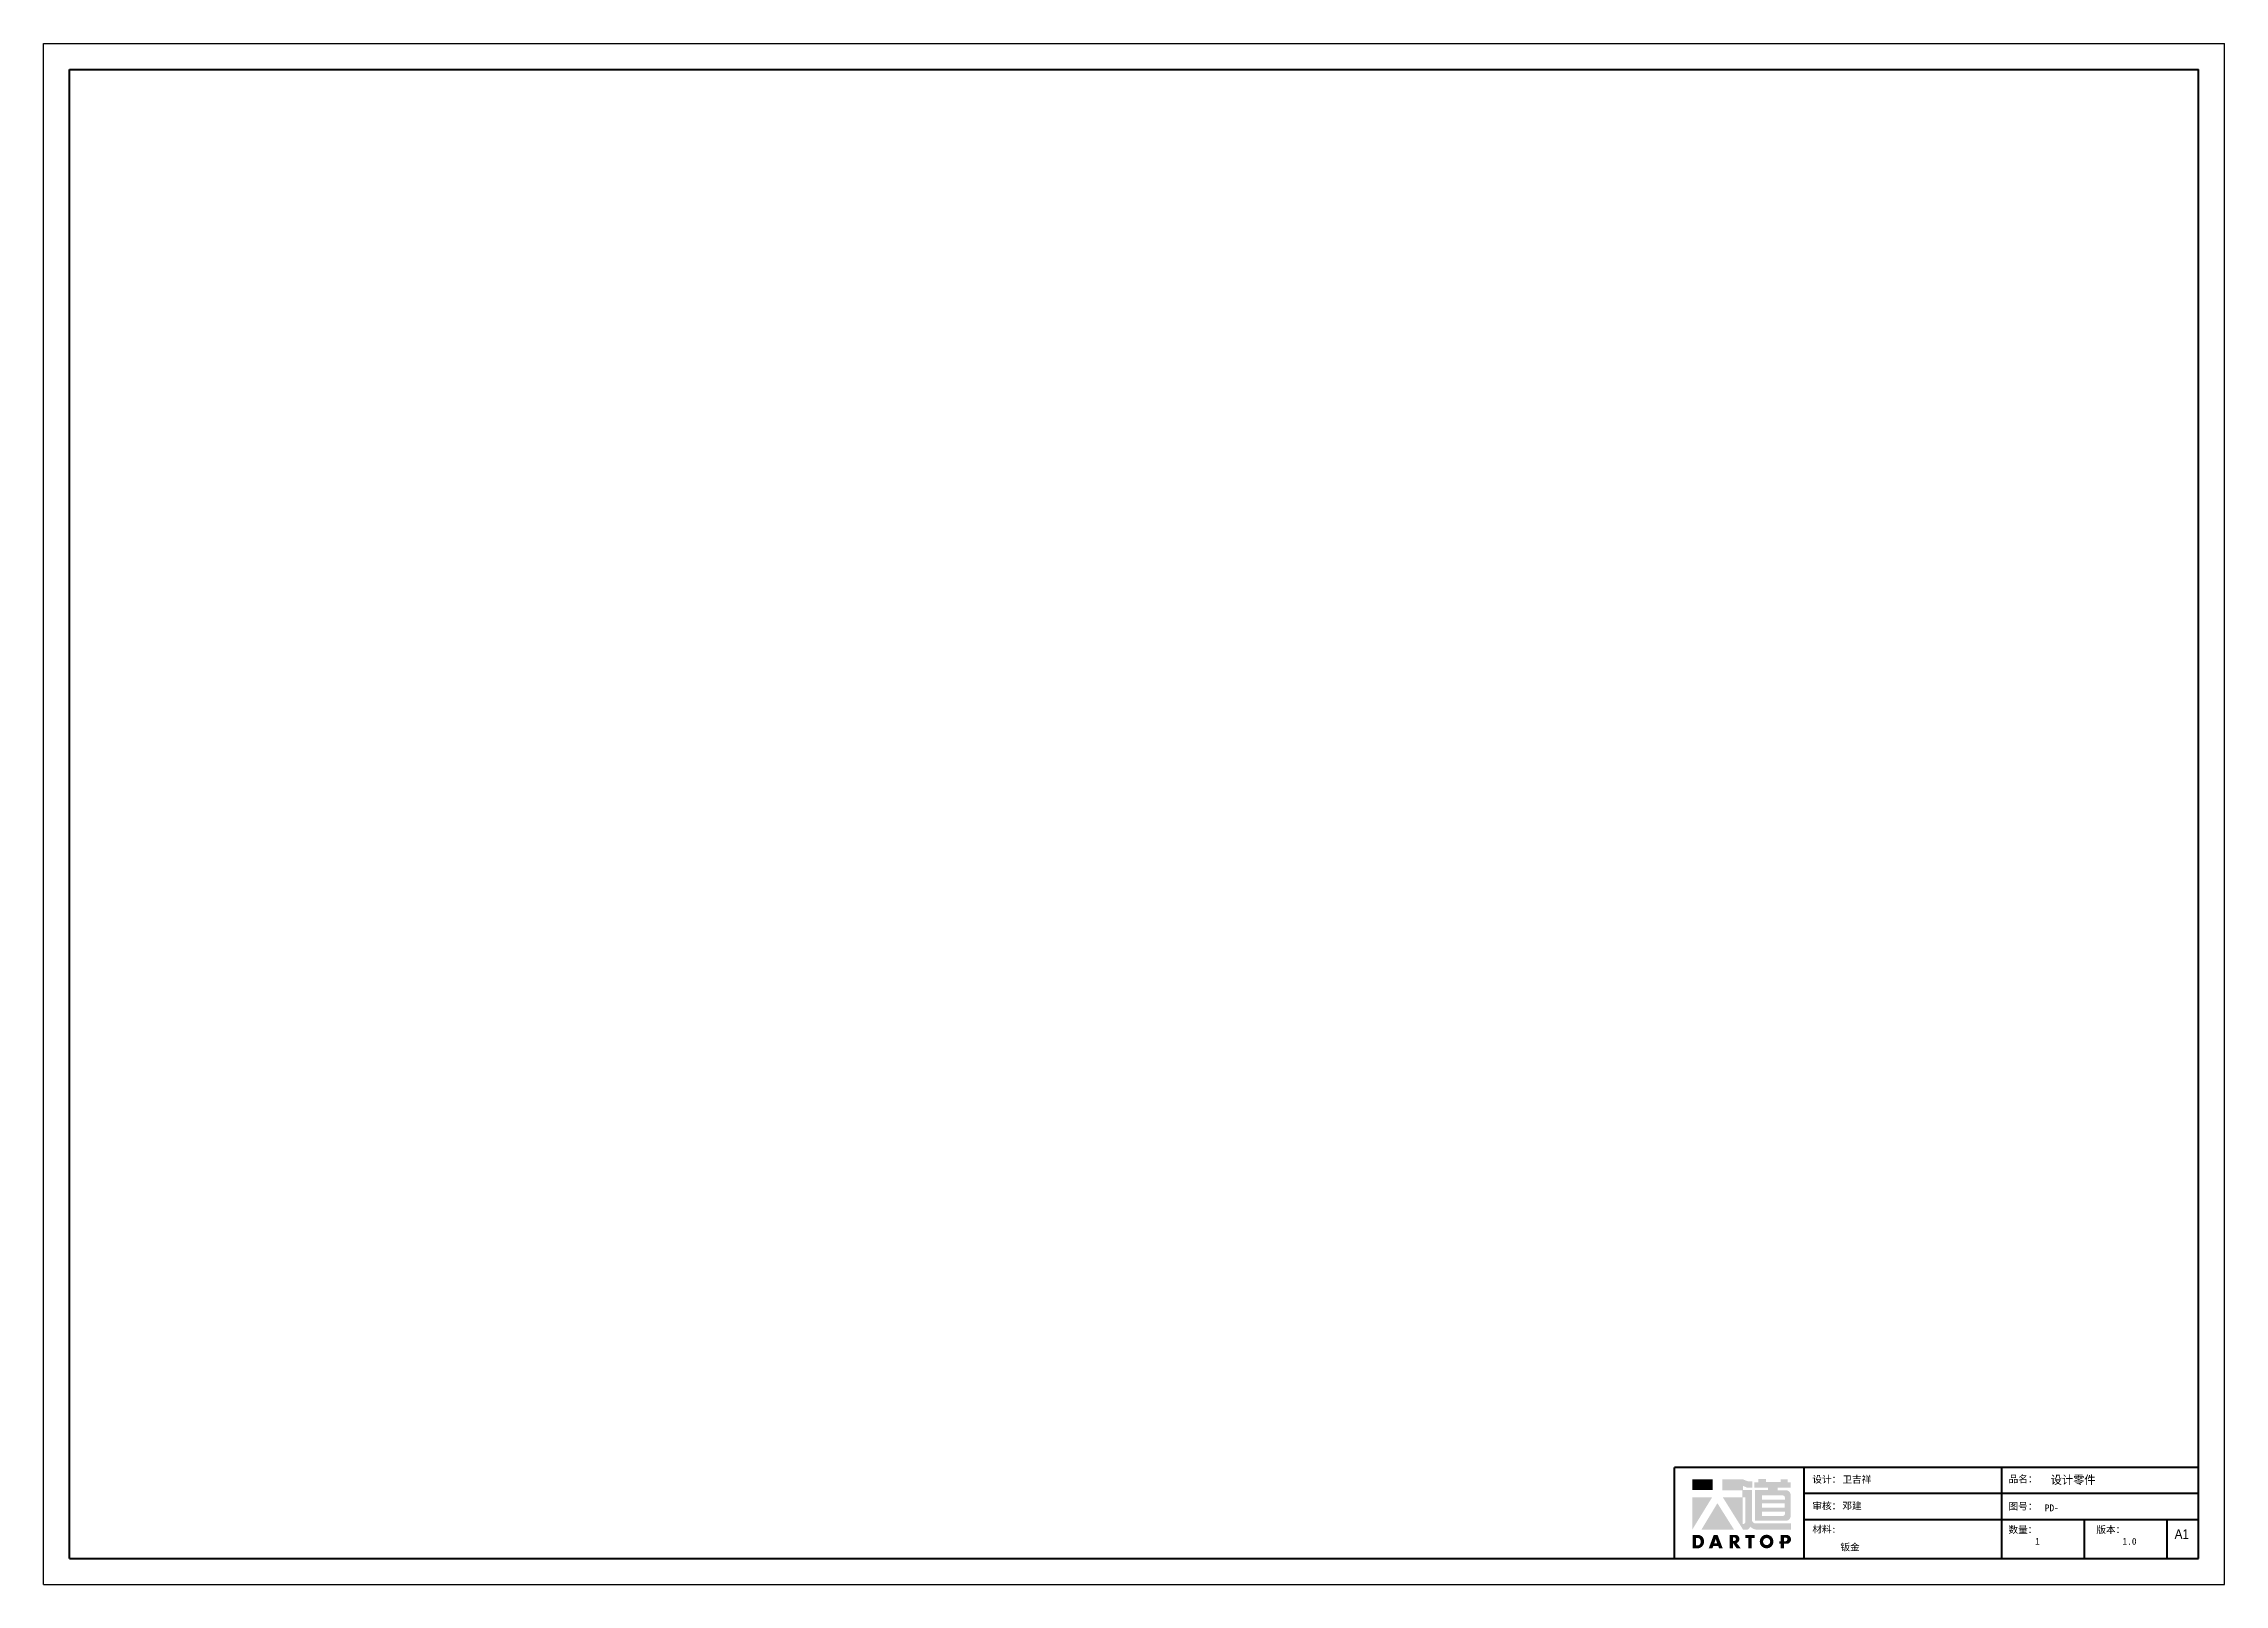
# Paper-space layout '图纸模板-A1' of a CAD drawing. Header units: millimetres. Extents: x 0 to 841, y 0 to 594.
import ezdxf

# ---------------------------------------------------------------- set-up
doc = ezdxf.new("R2010")
doc.units = ezdxf.units.MM
doc.layers.add('SLD-0', color=179, linetype='Continuous')
doc.styles.add('SLDTEXTSTYLE0', font='simfang.ttf', dxfattribs={"bigfont": 'bigfont'})
doc.styles.add('SLDTEXTSTYLE1', font='GOTHIC.TTF', dxfattribs={"width": 0.913})
doc.styles.add('SLDTEXTSTYLE2', font='simfang.ttf')

# ---------------------------------------------------------------- blocks, each defined once
blk = doc.blocks.new('Dartop Logo')
at = {"true_color": 0xc40018}
h = blk.add_hatch(color=12, dxfattribs=at)
h.set_gradient(color1=(196, 0, 24), color2=(196, 0, 24), tint=1)
h.paths.add_polyline_path([(30.4, -3.9), (33.1, -5), (36, -5), (36, -1.2), (33.6, -1.2), (30.5, 0), (17.9, 0), (17.9, -6.5), (30.1, -6.5), (30.1, -6.6), (30.1, -10.8), (18.3, -10.8), (30.5, -30.3), (32.9, -30.3, 0.279375), (34.6, -28.6), (34.6, -28.5), (34.8, -28.5, 0.143145), (38.2, -30.2), (59.3, -30.2), (59.3, -26.5), (38.1, -26.5, -0.414214), (35.8, -24.2), (35.8, -6.3), (30.4, -6.3)])
h.paths.add_polyline_path([(30.2, -10.8), (31.8, -10.8), (31.8, -26, -0.088936), (30.9, -26.9), (30.2, -26.9)], flags=16)
h = blk.add_hatch(color=12, dxfattribs=at)
h.set_gradient(color1=(196, 0, 24), color2=(196, 0, 24), tint=1)
h.paths.add_polyline_path([(59.2, -1.7), (57.4, -1.7), (57.4, 0.1), (53.1, 0.1), (53.1, -1.6), (44.3, -1.6), (44.3, 0.2), (39.7, 0.2), (39.7, -1.7), (37.2, -1.7), (37.2, -5), (45.5, -5), (45.5, -6.4), (37.7, -6.4), (37.7, -24.9), (56.3, -24.9, 0.414214), (59.1, -22), (59.1, -9.4, 0.414214), (56.3, -6.5), (51.4, -6.5), (51.4, -5), (59.2, -5)])
h.paths.add_polyline_path([(54.2, -9.6, -0.414214), (55.7, -11), (55.7, -12.1), (41.8, -12.1), (41.8, -9.6)], flags=16)
h.paths.add_polyline_path([(55.6, -14.3), (55.6, -17), (41.9, -17), (41.9, -14.3)], flags=16)
h.paths.add_polyline_path([(55.7, -19.4), (55.7, -20.6, -0.414214), (54.3, -22), (41.9, -22), (41.9, -19.4)], flags=16)
h = blk.add_hatch(color=12, dxfattribs=at)
h.set_gradient(color1=(196, 0, 24), color2=(196, 0, 24), tint=1)
h.paths.add_polyline_path([(12.2, 0), (0, 0), (0, -6.4), (12.2, -6.4)])
h = blk.add_hatch(color=12, dxfattribs=at)
h.set_gradient(color1=(196, 0, 24), color2=(196, 0, 24), tint=1)
h.paths.add_polyline_path([(11.8, -10.8), (0, -10.8), (0, -30)])
h = blk.add_hatch(color=12, dxfattribs=at)
h.set_gradient(color1=(196, 0, 24), color2=(196, 0, 24), tint=1)
h.paths.add_polyline_path([(15, -14.3), (5.4, -30.2), (25, -30.2)])
at = {"true_color": 0x646464}
h = blk.add_hatch(color=251, dxfattribs=at)
h.set_gradient(color1=(100, 100, 100), color2=(100, 100, 100), tint=1)
h.paths.add_polyline_path([(4.1, -33.4), (0.1, -33.4), (0.1, -41.5), (3.5, -41.5, 0.793016)])
h.paths.add_polyline_path([(3.6, -39.7), (2.2, -39.7), (2.2, -35.2), (3.4, -35.2, -0.671361)], flags=16)
h = blk.add_hatch(color=251, dxfattribs=at)
h.set_gradient(color1=(100, 100, 100), color2=(100, 100, 100), tint=1)
h.paths.add_polyline_path([(15.1, -33.4), (12.8, -33.4), (9.8, -41.5), (12, -41.5), (12.5, -40.1), (15.5, -40.1), (16, -41.5), (18.2, -41.5)])
h.paths.add_polyline_path([(14.9, -38.5), (13.1, -38.5), (14, -35.9)], flags=16)
h = blk.add_hatch(color=251, dxfattribs=at)
h.set_gradient(color1=(100, 100, 100), color2=(100, 100, 100), tint=1)
h.paths.add_polyline_path([(26.3, -33.4), (22.3, -33.4), (22.3, -41.5), (24.4, -41.5), (24.4, -38.3), (26.6, -41.5), (29.1, -41.5), (26.6, -38.3, 0.744055)])
h.paths.add_polyline_path([(24.4, -37.1), (24.4, -34.9), (25.3, -34.9, -0.796809), (25.3, -37.1)], flags=16)
h = blk.add_hatch(color=251, dxfattribs=at)
h.set_gradient(color1=(100, 100, 100), color2=(100, 100, 100), tint=1)
h.paths.add_polyline_path([(37.4, -33.4), (31.9, -33.4), (31.9, -35.2), (33.6, -35.2), (33.6, -41.5), (35.7, -41.5), (35.7, -35.2), (37.4, -35.2)])
h = blk.add_hatch(color=251, dxfattribs=at)
h.set_gradient(color1=(100, 100, 100), color2=(100, 100, 100), tint=1)
h.paths.add_polyline_path([(40.5, -37.4, 1), (48.8, -37.4, 1)])
h.paths.add_polyline_path([(46.8, -37.4, -1), (42.5, -37.4, -1)], flags=16)
h = blk.add_hatch(color=251, dxfattribs=at)
h.set_gradient(color1=(100, 100, 100), color2=(100, 100, 100), tint=1)
h.paths.add_polyline_path([(56.9, -33.4), (56.7, -33.4), (53.2, -33.4), (53.2, -37.2), (52.3, -37.2), (52.3, -38.7), (53.2, -38.7), (53.2, -41.5), (55.2, -41.5), (55.2, -38.7), (57.5, -38.7, 0.812304)])
h.paths.add_polyline_path([(55.2, -37.2), (55.2, -35), (56.4, -35, -0.778213), (56.3, -37.2)], flags=16)

psp = doc.layouts.new('图纸模板-A1')

# ---------------------------------------------------------------- linework, layer by layer
at = {"color": 7, "linetype": 'Continuous', "lineweight": 40}
for p, q in [((10, 10), (10, 584)), ((10, 584), (830.88, 584)), ((830.88, 10), (830.88, 584)), ((628.88, 10), (628.88, 45)), ((831.08, 45), (628.88, 45)), ((678.88, 10), (678.88, 45)), ((754.88, 45), (754.88, 10)), ((831.08, 35), (678.88, 35)), ((678.88, 25), (831.08, 25)), ((786.88, 10), (786.88, 25)), ((818.88, 10.21), (818.88, 25)), ((10, 10), (830.88, 10))]:
    psp.add_line(p, q, dxfattribs=at)
at = {"layer": 'SLD-0'}
for p, q in [((0, 0), (0, 594)), ((0, 594), (840.88, 594)), ((840.88, 0), (840.88, 594)), ((0, 0), (840.88, 0))]:
    psp.add_line(p, q, dxfattribs=at)

# ---------------------------------------------------------------- block references
at = {"xscale": 0.6400000000000001, "yscale": 0.6400000000000001, "zscale": 0.6400000000000001}
psp.add_blockref('Dartop Logo', (635.79, 40.45), dxfattribs=at)

# ---------------------------------------------------------------- texts
at = {"color": 7, "linetype": 'Continuous', "lineweight": 0}
for s, insert, char_height, attachment_point, style in [('设计：', (682.01, 41.8), 2.646, 1, 'SLDTEXTSTYLE0'), ('卫吉祥', (693.61, 41.8), 2.646, 1, 'SLDTEXTSTYLE0'), ('品名：', (757.7, 41.95), 2.646, 1, 'SLDTEXTSTYLE0'), ('设计零件', (782.55, 41.87), 3.175, 2, 'SLDTEXTSTYLE0'), ('审核：', (682.01, 31.57), 2.646, 1, 'SLDTEXTSTYLE0'), ('邓建', (693.61, 31.65), 2.646, 1, 'SLDTEXTSTYLE0'), ('图号：', (757.67, 31.42), 2.646, 1, 'SLDTEXTSTYLE0'), ('PD-', (771.64, 30.82), 2.646, 1, 'SLDTEXTSTYLE2'), ('材料:', (682.01, 22.56), 2.646, 1, 'SLDTEXTSTYLE0'), ('数量：', (757.62, 22.41), 2.646, 1, 'SLDTEXTSTYLE0'), ('1', (767.93, 17.9), 2.65, 1, 'SLDTEXTSTYLE2'), ('版本：', (791.53, 22.41), 2.646, 1, 'SLDTEXTSTYLE0'), ('1.0', (801.6, 17.9), 2.646, 1, 'SLDTEXTSTYLE2'), ('A1', (821.7, 21.24), 3.704, 1, 'SLDTEXTSTYLE1'), ('钣金', (696.54, 15.66), 2.646, 2, 'SLDTEXTSTYLE0')]:
    psp.add_mtext(s, dxfattribs=dict(at, insert=insert, char_height=char_height, attachment_point=attachment_point, style=style))

doc.saveas('drawing.dxf')
